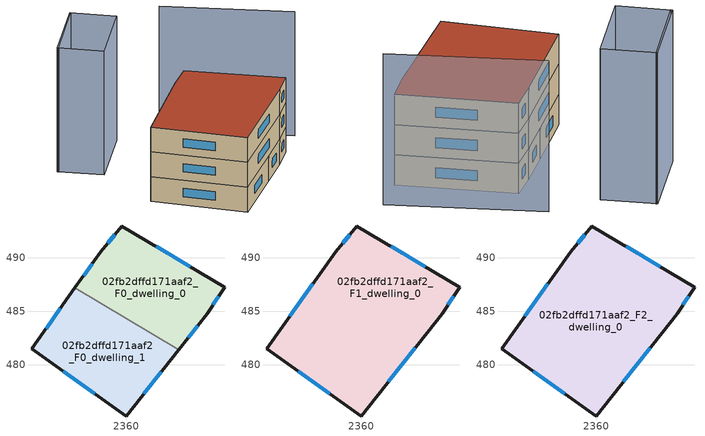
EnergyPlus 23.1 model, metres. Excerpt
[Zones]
02fb2dffd171aaf2_F0_dwelling_0
 floor ground (EU_floor_Construction): 2369.19,487.25 2367.52,484.75 2364.88,481.43 2355.2,487.17 2357.62,490.57 2359.56,492.95 z0
 wall outside (EU_wall_Construction): 2364.88,481.43 2367.52,484.75 2369.19,487.25 2359.56,492.95 2357.62,490.57 2355.2,487.17 z0:3
 wall to 02fb2dffd171aaf2_F0_dwelling_1 (EU_wall_Construction): 2355.2,487.17 2364.88,481.43 z0:3
 window (EU_Window_Construction): 2356.81,489.44 2356,488.31 / 2358.91,492.16 2358.26,491.37 / 2365.98,489.15 2362.77,491.05 / 2368.07,485.59 2368.63,486.42 / 2365.76,482.54 2366.64,483.65 z1:2
02fb2dffd171aaf2_F0_dwelling_1
 floor ground (EU_floor_Construction): 2364.88,481.43 2359.97,475.24 2351.16,481.5 2355.2,487.17 z0
 wall outside (EU_wall_Construction): 2355.2,487.17 2351.16,481.5 2359.97,475.24 2364.88,481.43 z0:3
 window (EU_Window_Construction): 2361.61,477.3 2363.24,479.37 / 2354.09,479.42 2357.03,477.32 / 2353.85,485.28 2352.5,483.39 z1:2
02fb2dffd171aaf2_F1_dwelling_0
 floor to 02fb2dffd171aaf2_F0_dwelling_0 (EU_floor_Construction): 2369.19,487.25 2367.52,484.75 2364.88,481.43 2355.2,487.17 2357.62,490.57 2359.56,492.95 z3
 floor to 02fb2dffd171aaf2_F0_dwelling_1 (EU_floor_Construction): 2364.88,481.43 2359.97,475.24 2351.16,481.5 2355.2,487.17 z3
 wall outside (EU_wall_Construction): 2351.16,481.5 2359.97,475.24 2367.52,484.75 2369.19,487.25 2359.56,492.95 2357.62,490.57 2351.16,481.5 z3:6
 window (EU_Window_Construction): 2354.09,479.42 2357.03,477.32 / 2355.46,487.55 2353.31,484.53 / 2358.91,492.16 2358.26,491.37 / 2365.98,489.15 2362.77,491.05 / 2368.07,485.59 2368.63,486.42 / 2362.48,478.41 2365,481.58 z4:5
02fb2dffd171aaf2_F2_dwelling_0
 floor to 02fb2dffd171aaf2_F1_dwelling_0 (EU_floor_Construction): 2369.19,487.25 2367.52,484.75 2359.97,475.24 2351.16,481.5 2357.62,490.57 2359.56,492.95 z6
 wall outside (EU_wall_Construction): 2351.16,481.5 2359.97,475.24 2367.52,484.75 2369.19,487.25 2359.56,492.95 2357.62,490.57 2351.16,481.5 z6:9
 window (EU_Window_Construction): 2354.09,479.42 2357.03,477.32 / 2355.46,487.55 2353.31,484.53 / 2358.91,492.16 2358.26,491.37 / 2365.98,489.15 2362.77,491.05 / 2368.07,485.59 2368.63,486.42 / 2362.48,478.41 2365,481.58 z7:8
 roof outside (EU_roof_Construction): 2359.97,475.24 2367.52,484.75 2369.19,487.25 2359.56,492.95 2357.62,490.57 2351.16,481.5 z9
shading: 2348.95,499.39 2344.58,491.89 / 2371.56,490.58 2358.42,497.34 / 2348.81,499.39 2353.26,496.75 / 2353.26,496.75 2348.86,489.34 / 2348.86,489.34 2344.42,491.98 / 2344.42,491.98 2348.81,499.39 z0:15
[Building]
EU S2 Campaign: North Axis=0; Terrain=City; Solar Distribution=FullExterior
[Site:Location]
Bologna: Latitude=44.5; Longitude=11.25; Time Zone=1; Elevation=37
[SizingPeriod:WeatherFileDays]
AnnualSizingPeriod: Begin Month=1; Begin Day of Month=1; End Month=12; End Day of Month=31; Day of Week for Start Day=Monday; Use Weather File Daylight Saving Period=No; Use Weather File Rain and Snow Indicators=No
[MATERIAL]
EU_InternalMass_Material: Roughness=MediumRough; Thickness=0.1; Conductivity=1; Density=1800; Specific Heat=900; Thermal Absorptance=0.9; Solar Absorptance=0.7; Visible Absorptance=0.7
[MATERIAL:NOMASS] Roughness=MediumRough; Thermal Absorptance=0.9; Solar Absorptance=0.7; Visible Absorptance=0.7
Name | Thermal Resistance
EU_wall_NoMass | 0.937881
EU_roof_NoMass | 0.548572
EU_floor_NoMass | 0.71348
[WINDOWMATERIAL:SIMPLEGLAZINGSYSTEM]
EU_Window_SimpleGlazing: UFactor=4.25633; Solar Heat Gain Coefficient=0.85; Visible Transmittance=0.85
[CONSTRUCTION]
EU_wall_Construction: EU_wall_NoMass
EU_roof_Construction: EU_roof_NoMass
EU_floor_Construction: EU_floor_NoMass
EU_Window_Construction: EU_Window_SimpleGlazing
EU_InternalMass_Construction: EU_InternalMass_Material
[ZONE] Type=1; Multiplier=1; Ceiling Height=autocalculate; Floor Area=autocalculate; Part of Total Floor Area=Yes
Name | Volume
02fb2dffd171aaf2_F0_dwelling_0 | 245.271
02fb2dffd171aaf2_F1_dwelling_0 | 490.507
02fb2dffd171aaf2_F2_dwelling_0 | 490.506
02fb2dffd171aaf2_F0_dwelling_1 | 245.247
[INTERNALMASS] Construction=EU_InternalMass_Construction
Name | Zone or ZoneList | Surface Area
02fb2dffd171aaf2_F0_dwelling_0_EU_InternalMass | 02fb2dffd171aaf2_F0_dwelling_0 | 81.757
02fb2dffd171aaf2_F0_dwelling_1_EU_InternalMass | 02fb2dffd171aaf2_F0_dwelling_1 | 81.7489
02fb2dffd171aaf2_F1_dwelling_0_EU_InternalMass | 02fb2dffd171aaf2_F1_dwelling_0 | 163.502
02fb2dffd171aaf2_F2_dwelling_0_EU_InternalMass | 02fb2dffd171aaf2_F2_dwelling_0 | 163.502
[OTHEREQUIPMENT] Fuel Type=Electricity; Design Level Calculation Method=Watts/Area; Power per Zone Floor Area=1; Fraction Latent=0; Fraction Radiant=0; Fraction Lost=0; Carbon Dioxide Generation Rate=0; EndUse Subcategory=EU_Step8_InternalGains
Name | Zone or ZoneList or Space or SpaceList | Schedule
EU_Step8_InternalGain_02fb2dffd171aaf2_F0_dwelling_0_f000 | 02fb2dffd171aaf2_F0_dwelling_0 | EU_Step8_GainSchedule_02fb2dffd171aaf2_F0_dwelling_0_f000
EU_Step8_InternalGain_02fb2dffd171aaf2_F0_dwelling_1_f000 | 02fb2dffd171aaf2_F0_dwelling_1 | EU_Step8_GainSchedule_02fb2dffd171aaf2_F0_dwelling_1_f000
EU_Step8_InternalGain_02fb2dffd171aaf2_F1_dwelling_0_f000 | 02fb2dffd171aaf2_F1_dwelling_0 | EU_Step8_GainSchedule_02fb2dffd171aaf2_F1_dwelling_0_f000
EU_Step8_InternalGain_02fb2dffd171aaf2_F2_dwelling_0_f000 | 02fb2dffd171aaf2_F2_dwelling_0 | EU_Step8_GainSchedule_02fb2dffd171aaf2_F2_dwelling_0_f000
[ZONEVENTILATION:DESIGNFLOWRATE] Schedule=EU_AlwaysOn; Design Flow Rate Calculation Method=AirChanges/Hour; Air Changes per Hour=0.687892; Ventilation Type=Natural; Fan Pressure Rise=0; Fan Total Efficiency=1; Constant Term Coefficient=1; Temperature Term Coefficient=0; Velocity Term Coefficient=0; Velocity Squared Term Coefficient=0; Minimum Indoor Temperature=-100; Maximum Indoor Temperature=100; Delta Temperature=-100; Minimum Outdoor Temperature=-100; Maximum Outdoor Temperature=100; Maximum Wind Speed=40
Name | Zone or ZoneList or Space or SpaceList
EU_ConstantAir_02fb2dffd171aaf2_F0_dwelling_0 | 02fb2dffd171aaf2_F0_dwelling_0
EU_ConstantAir_02fb2dffd171aaf2_F0_dwelling_1 | 02fb2dffd171aaf2_F0_dwelling_1
EU_ConstantAir_02fb2dffd171aaf2_F1_dwelling_0 | 02fb2dffd171aaf2_F1_dwelling_0
EU_ConstantAir_02fb2dffd171aaf2_F2_dwelling_0 | 02fb2dffd171aaf2_F2_dwelling_0
[HVACTEMPLATE:THERMOSTAT] Constant Heating Setpoint=20; Constant Cooling Setpoint=50
EU_HeatOnly_02fb2dffd171aaf2_F0_dwelling_0; EU_HeatOnly_02fb2dffd171aaf2_F0_dwelling_1; EU_HeatOnly_02fb2dffd171aaf2_F1_dwelling_0; EU_HeatOnly_02fb2dffd171aaf2_F2_dwelling_0
[HVACTEMPLATE:ZONE:IDEALLOADSAIRSYSTEM] System Availability Schedule=EU_AlwaysOn; Maximum Heating Supply Air Temperature=50; Minimum Cooling Supply Air Temperature=13; Maximum Heating Supply Air Humidity Ratio=0.0156; Minimum Cooling Supply Air Humidity Ratio=0.0077; Heating Limit=NoLimit; Cooling Limit=NoLimit; Heating Availability Schedule=EU_AlwaysOn; Cooling Availability Schedule=EU_CoolingOff; Dehumidification Control Type=ConstantSensibleHeatRatio; Cooling Sensible Heat Ratio=0.7; Dehumidification Setpoint=60; Humidification Control Type=None; Humidification Setpoint=30; Outdoor Air Method=None; Outdoor Air Flow Rate per Person=0.00944; Outdoor Air Flow Rate per Zone Floor Area=0; Outdoor Air Flow Rate per Zone=0; Demand Controlled Ventilation Type=None; Outdoor Air Economizer Type=NoEconomizer; Heat Recovery Type=None; Sensible Heat Recovery Effectiveness=0.7; Latent Heat Recovery Effectiveness=0.65
Name | Template Thermostat
02fb2dffd171aaf2_F0_dwelling_0 | EU_HeatOnly_02fb2dffd171aaf2_F0_dwelling_0
02fb2dffd171aaf2_F0_dwelling_1 | EU_HeatOnly_02fb2dffd171aaf2_F0_dwelling_1
02fb2dffd171aaf2_F1_dwelling_0 | EU_HeatOnly_02fb2dffd171aaf2_F1_dwelling_0
02fb2dffd171aaf2_F2_dwelling_0 | EU_HeatOnly_02fb2dffd171aaf2_F2_dwelling_0
[SIZING:ZONE] Zone Cooling Design Supply Air Temperature Input Method=SupplyAirTemperature; Zone Cooling Design Supply Air Temperature=13; Zone Heating Design Supply Air Temperature Input Method=SupplyAirTemperature; Zone Heating Design Supply Air Temperature=50; Zone Cooling Design Supply Air Humidity Ratio=0.008; Zone Heating Design Supply Air Humidity Ratio=0.008; Cooling Design Air Flow Method=DesignDay; Cooling Design Air Flow Rate=0; Cooling Minimum Air Flow per Zone Floor Area=0.000762; Cooling Minimum Air Flow=0; Cooling Minimum Air Flow Fraction=0.2; Heating Design Air Flow Method=DesignDay; Heating Design Air Flow Rate=0; Heating Maximum Air Flow per Zone Floor Area=0.002032; Heating Maximum Air Flow=0.141576; Heating Maximum Air Flow Fraction=0.3; Account for Dedicated Outdoor Air System=No; Dedicated Outdoor Air System Control Strategy=NeutralSupplyAir; Dedicated Outdoor Air Low Setpoint Temperature for Design=autosize; Dedicated Outdoor Air High Setpoint Temperature for Design=autosize; Zone Load Sizing Method=Sensible Load Only No Latent Load; Zone Latent Cooling Design Supply Air Humidity Ratio Input Method=HumidityRatioDifference; Zone Cooling Design Supply Air Humidity Ratio Difference=0.005; Zone Latent Heating Design Supply Air Humidity Ratio Input Method=HumidityRatioDifference; Zone Humidification Design Supply Air Humidity Ratio Difference=0.005
02fb2dffd171aaf2_F0_dwelling_0; 02fb2dffd171aaf2_F0_dwelling_1; 02fb2dffd171aaf2_F1_dwelling_0; 02fb2dffd171aaf2_F2_dwelling_0
[SCHEDULE:CONSTANT]
Name | Hourly Value
EU_AlwaysOn | 1
EU_CoolingOff | 0
[SCHEDULE:FILE] Column Number=1; Rows to Skip at Top=0; Number of Hours of Data=8760; Column Separator=Comma; Interpolate to Timestep=No; Minutes per Item=60; Adjust Schedule for Daylight Savings=Yes
Name | File
EU_Step8_GainSchedule_02fb2dffd171aaf2_F0_dwelling_0_f000 | ../../schedules/02fb2dffd171aaf2/02fb2dffd171aaf2_F0_dwelling_0_f000_gain.csv
EU_Step8_GainSchedule_02fb2dffd171aaf2_F0_dwelling_1_f000 | ../../schedules/02fb2dffd171aaf2/02fb2dffd171aaf2_F0_dwelling_1_f000_gain.csv
EU_Step8_GainSchedule_02fb2dffd171aaf2_F1_dwelling_0_f000 | ../../schedules/02fb2dffd171aaf2/02fb2dffd171aaf2_F1_dwelling_0_f000_gain.csv
EU_Step8_GainSchedule_02fb2dffd171aaf2_F2_dwelling_0_f000 | ../../schedules/02fb2dffd171aaf2/02fb2dffd171aaf2_F2_dwelling_0_f000_gain.csv
